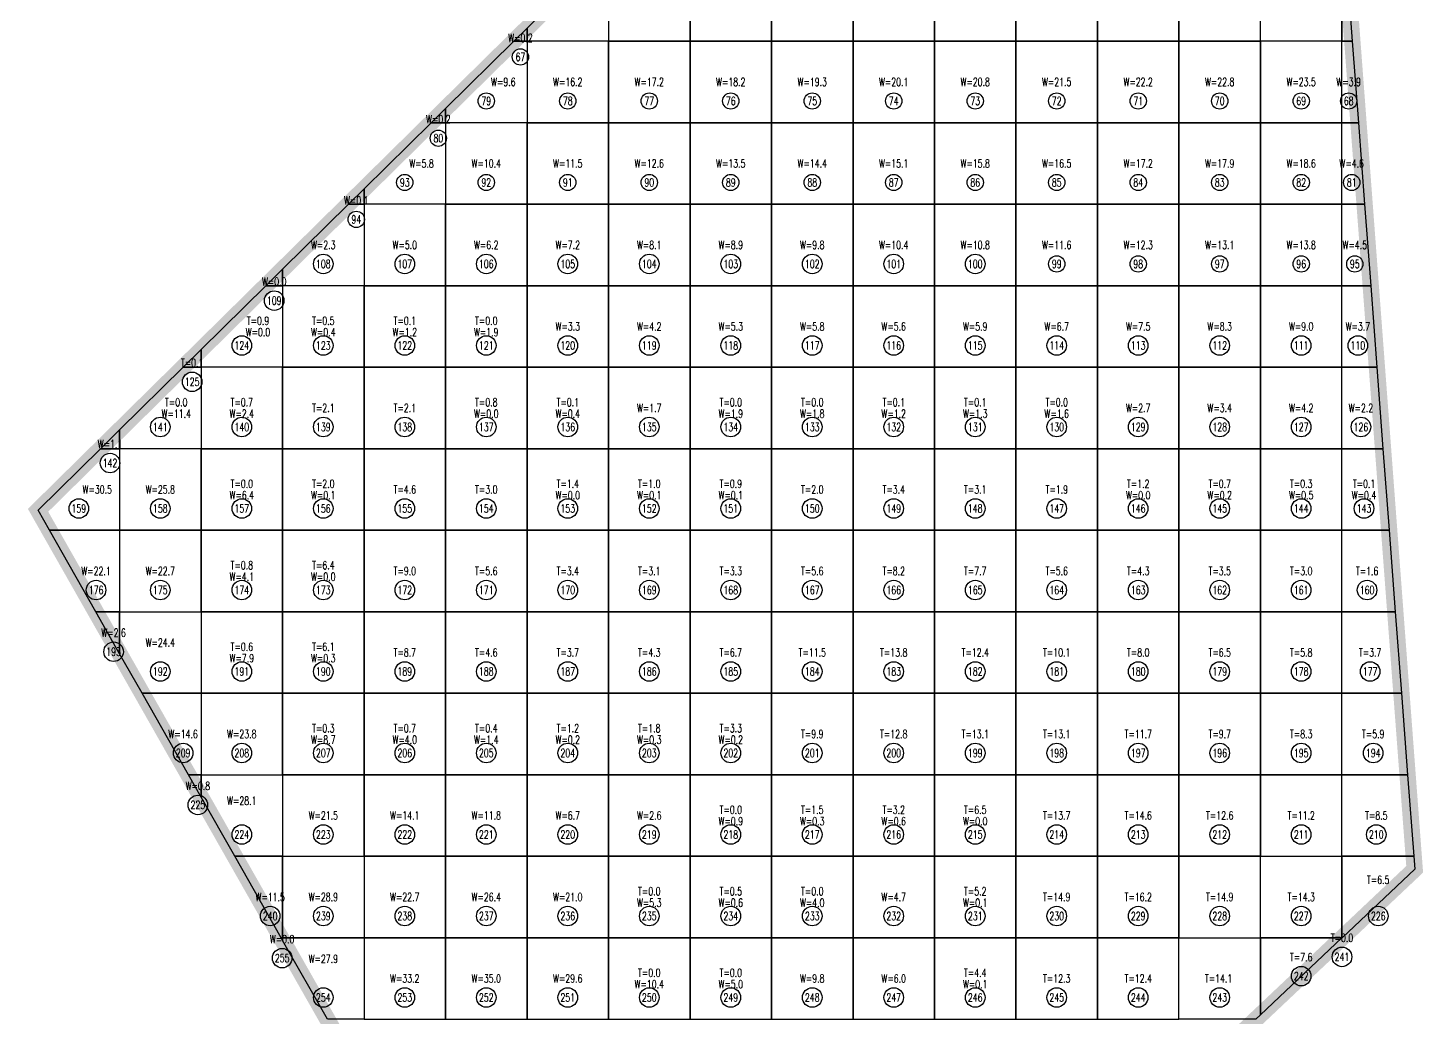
# Model space of a CAD drawing. Extents: x 4283 to 40403, y 1134 to 1764.
# Drawn here: x 22445.3 to 22502.3, y 1598.2 to 1638.6 of the extents above; entities that cross this region are included whole.
import ezdxf
from ezdxf.enums import TextEntityAlignment as Align

# ---------------------------------------------------------------- set-up
doc = ezdxf.new("R2010")
doc.units = 0
for name, color, linetype in [('tdz_25-1方格网', 2, 'Continuous'), ('tdz_25-1方格网计算', 7, 'Continuous'), ('tdz_格田', 6, 'Continuous')]:
    doc.layers.add(name, color=color, linetype=linetype)
doc.styles.add('GLandNum', font='txt_____.ttf', dxfattribs={"width": 0.7, "height": 0.5})

msp = doc.modelspace()

# ---------------------------------------------------------------- linework, layer by layer
at = {"layer": 'tdz_25-1方格网', "linetype": 'Continuous'}
for points in [[(22468.518, 1641.427, 2260.275), (22469.01, 1641.427, 2260.263), (22469.01, 1638.094, 2260.266), (22465.676, 1638.094, 2260.345), (22465.676, 1638.625, 2260.345)], [(22469.01, 1641.427, 2260.263), (22469.01, 1638.094, 2260.266), (22472.343, 1638.094, 2260.187), (22472.343, 1641.427, 2260.185)], [(22472.343, 1641.427, 2260.185), (22472.343, 1638.094, 2260.187), (22475.676, 1638.094, 2260.108), (22475.676, 1641.427, 2260.105)], [(22475.676, 1641.427, 2260.105), (22475.676, 1638.094, 2260.108), (22479.01, 1638.094, 2260.029), (22479.01, 1641.427, 2260.026)], [(22479.01, 1641.427, 2260.026), (22479.01, 1638.094, 2260.029), (22482.343, 1638.094, 2259.944), (22482.343, 1641.427, 2259.941)], [(22482.343, 1641.427, 2259.941), (22482.343, 1638.094, 2259.944), (22485.676, 1638.094, 2259.856), (22485.676, 1641.427, 2259.853)], [(22485.676, 1641.427, 2259.853), (22485.676, 1638.094, 2259.856), (22489.01, 1638.094, 2259.769), (22489.01, 1641.427, 2259.767)], [(22489.01, 1641.427, 2259.767), (22489.01, 1638.094, 2259.769), (22492.343, 1638.094, 2259.681), (22492.343, 1641.427, 2259.68)], [(22492.343, 1641.427, 2259.68), (22492.343, 1638.094, 2259.681), (22495.676, 1638.094, 2259.593), (22495.676, 1641.427, 2259.593)], [(22495.676, 1638.094, 2259.593), (22495.676, 1641.427, 2259.593), (22499.01, 1641.427, 2259.507), (22499.01, 1638.094, 2259.505)], [(22499.01, 1641.427, 2259.507), (22499.183, 1641.427, 2259.502), (22499.434, 1638.094, 2259.494), (22499.01, 1638.094, 2259.505)], [(22465.676, 1638.625, 2260.345), (22465.676, 1638.094, 2260.345), (22465.137, 1638.094, 2260.359)], [(22465.137, 1638.094, 2260.359), (22465.676, 1638.094, 2260.345), (22465.676, 1634.76, 2260.349), (22462.343, 1634.76, 2260.427), (22462.343, 1635.339, 2260.427)], [(22465.676, 1638.094, 2260.345), (22465.676, 1634.76, 2260.349), (22469.01, 1634.76, 2260.269), (22469.01, 1638.094, 2260.266)], [(22469.01, 1638.094, 2260.266), (22469.01, 1634.76, 2260.269), (22472.343, 1634.76, 2260.19), (22472.343, 1638.094, 2260.187)], [(22472.343, 1638.094, 2260.187), (22472.343, 1634.76, 2260.19), (22475.676, 1634.76, 2260.115), (22475.676, 1638.094, 2260.108)], [(22475.676, 1638.094, 2260.108), (22475.676, 1634.76, 2260.115), (22479.01, 1634.76, 2260.035), (22479.01, 1638.094, 2260.029)], [(22479.01, 1638.094, 2260.029), (22479.01, 1634.76, 2260.035), (22482.343, 1634.76, 2259.947), (22482.343, 1638.094, 2259.944)], [(22482.343, 1638.094, 2259.944), (22482.343, 1634.76, 2259.947), (22485.676, 1634.76, 2259.859), (22485.676, 1638.094, 2259.856)], [(22485.676, 1638.094, 2259.856), (22485.676, 1634.76, 2259.859), (22489.01, 1634.76, 2259.772), (22489.01, 1638.094, 2259.769)], [(22489.01, 1638.094, 2259.769), (22489.01, 1634.76, 2259.772), (22492.343, 1634.76, 2259.684), (22492.343, 1638.094, 2259.681)], [(22492.343, 1638.094, 2259.681), (22492.343, 1634.76, 2259.684), (22495.676, 1634.76, 2259.596), (22495.676, 1638.094, 2259.593)], [(22495.676, 1638.094, 2259.593), (22495.676, 1634.76, 2259.596), (22499.01, 1634.76, 2259.51), (22499.01, 1638.094, 2259.505)], [(22499.01, 1638.094, 2259.505), (22499.434, 1638.094, 2259.494), (22499.685, 1634.76, 2259.493), (22499.01, 1634.76, 2259.51)], [(22462.343, 1635.339, 2260.427), (22462.343, 1634.76, 2260.427), (22461.756, 1634.76, 2260.441)], [(22461.756, 1634.76, 2260.441), (22462.343, 1634.76, 2260.427), (22462.343, 1631.427, 2260.439), (22459.01, 1631.427, 2260.51), (22459.01, 1632.053, 2260.509)], [(22462.343, 1634.76, 2260.427), (22462.343, 1631.427, 2260.439), (22465.676, 1631.427, 2260.368), (22465.676, 1634.76, 2260.349)], [(22465.676, 1634.76, 2260.349), (22465.676, 1631.427, 2260.368), (22469.01, 1631.427, 2260.297), (22469.01, 1634.76, 2260.269)], [(22469.01, 1634.76, 2260.269), (22469.01, 1631.427, 2260.297), (22472.343, 1631.427, 2260.217), (22472.343, 1634.76, 2260.19)], [(22472.343, 1634.76, 2260.19), (22472.343, 1631.427, 2260.217), (22475.676, 1631.427, 2260.127), (22475.676, 1634.76, 2260.115)], [(22475.676, 1634.76, 2260.115), (22475.676, 1631.427, 2260.127), (22479.01, 1631.427, 2260.039), (22479.01, 1634.76, 2260.035)], [(22479.01, 1634.76, 2260.035), (22479.01, 1631.427, 2260.039), (22482.343, 1631.427, 2259.951), (22482.343, 1634.76, 2259.947)], [(22482.343, 1634.76, 2259.947), (22482.343, 1631.427, 2259.951), (22485.676, 1631.427, 2259.863), (22485.676, 1634.76, 2259.859)], [(22485.676, 1634.76, 2259.859), (22485.676, 1631.427, 2259.863), (22489.01, 1631.427, 2259.777), (22489.01, 1634.76, 2259.772)], [(22489.01, 1634.76, 2259.772), (22489.01, 1631.427, 2259.777), (22492.343, 1631.427, 2259.691), (22492.343, 1634.76, 2259.684)], [(22492.343, 1634.76, 2259.684), (22492.343, 1631.427, 2259.691), (22495.676, 1631.427, 2259.605), (22495.676, 1634.76, 2259.596)], [(22495.676, 1634.76, 2259.596), (22495.676, 1631.427, 2259.605), (22499.01, 1631.427, 2259.519), (22499.01, 1634.76, 2259.51)], [(22499.01, 1634.76, 2259.51), (22499.685, 1634.76, 2259.493), (22499.936, 1631.427, 2259.495), (22499.01, 1631.427, 2259.519)], [(22459.01, 1632.053, 2260.509), (22459.01, 1631.427, 2260.51), (22458.375, 1631.427, 2260.525)], [(22458.375, 1631.427, 2260.525), (22459.01, 1631.427, 2260.51), (22459.01, 1628.094, 2260.55), (22455.676, 1628.094, 2260.621), (22455.676, 1628.767, 2260.613)], [(22459.01, 1631.427, 2260.51), (22459.01, 1628.094, 2260.55), (22462.343, 1628.094, 2260.479), (22462.343, 1631.427, 2260.439)], [(22462.343, 1631.427, 2260.439), (22462.343, 1628.094, 2260.479), (22465.676, 1628.094, 2260.397), (22465.676, 1631.427, 2260.368)], [(22465.676, 1631.427, 2260.368), (22465.676, 1628.094, 2260.397), (22469.01, 1628.094, 2260.309), (22469.01, 1631.427, 2260.297)], [(22469.01, 1631.427, 2260.297), (22469.01, 1628.094, 2260.309), (22472.343, 1628.094, 2260.22), (22472.343, 1631.427, 2260.217)], [(22472.343, 1631.427, 2260.217), (22472.343, 1628.094, 2260.22), (22475.676, 1628.094, 2260.139), (22475.676, 1631.427, 2260.127)], [(22475.676, 1631.427, 2260.127), (22475.676, 1628.094, 2260.139), (22479.01, 1628.094, 2260.069), (22479.01, 1631.427, 2260.039)], [(22479.01, 1631.427, 2260.039), (22479.01, 1628.094, 2260.069), (22482.343, 1628.094, 2259.956), (22482.343, 1631.427, 2259.951)], [(22482.343, 1631.427, 2259.951), (22482.343, 1628.094, 2259.956), (22485.676, 1628.094, 2259.871), (22485.676, 1631.427, 2259.863)], [(22485.676, 1631.427, 2259.863), (22485.676, 1628.094, 2259.871), (22489.01, 1628.094, 2259.786), (22489.01, 1631.427, 2259.777)], [(22489.01, 1631.427, 2259.777), (22489.01, 1628.094, 2259.786), (22492.343, 1628.094, 2259.7), (22492.343, 1631.427, 2259.691)], [(22492.343, 1631.427, 2259.691), (22492.343, 1628.094, 2259.7), (22495.676, 1628.094, 2259.614), (22495.676, 1631.427, 2259.605)], [(22495.676, 1631.427, 2259.605), (22495.676, 1628.094, 2259.614), (22499.01, 1628.094, 2259.528), (22499.01, 1631.427, 2259.519)], [(22499.01, 1631.427, 2259.519), (22499.936, 1631.427, 2259.495), (22500.187, 1628.094, 2259.498), (22499.01, 1628.094, 2259.528)], [(22455.676, 1628.767, 2260.613), (22455.676, 1628.094, 2260.621), (22454.993, 1628.094, 2260.635)], [(22454.993, 1628.094, 2260.635), (22455.676, 1628.094, 2260.621), (22455.676, 1624.76, 2260.661), (22452.343, 1624.76, 2260.757), (22452.343, 1625.481, 2260.742)], [(22455.676, 1628.094, 2260.621), (22455.676, 1624.76, 2260.661), (22459.01, 1624.76, 2260.581), (22459.01, 1628.094, 2260.55)], [(22459.01, 1628.094, 2260.55), (22459.01, 1624.76, 2260.581), (22462.343, 1624.76, 2260.507), (22462.343, 1628.094, 2260.479)], [(22462.343, 1628.094, 2260.479), (22462.343, 1624.76, 2260.507), (22465.676, 1624.76, 2260.433), (22465.676, 1628.094, 2260.397)], [(22465.676, 1628.094, 2260.397), (22465.676, 1624.76, 2260.433), (22469.01, 1624.76, 2260.359), (22469.01, 1628.094, 2260.309)], [(22469.01, 1628.094, 2260.309), (22469.01, 1624.76, 2260.359), (22472.343, 1624.76, 2260.289), (22472.343, 1628.094, 2260.22)], [(22472.343, 1628.094, 2260.22), (22472.343, 1624.76, 2260.289), (22475.676, 1624.76, 2260.219), (22475.676, 1628.094, 2260.139)], [(22475.676, 1628.094, 2260.139), (22475.676, 1624.76, 2260.219), (22479.01, 1624.76, 2260.074), (22479.01, 1628.094, 2260.069)], [(22479.01, 1628.094, 2260.069), (22479.01, 1624.76, 2260.074), (22482.343, 1624.76, 2259.959), (22482.343, 1628.094, 2259.956)], [(22482.343, 1628.094, 2259.956), (22482.343, 1624.76, 2259.959), (22485.676, 1624.76, 2259.875), (22485.676, 1628.094, 2259.871)], [(22485.676, 1628.094, 2259.871), (22485.676, 1624.76, 2259.875), (22489.01, 1624.76, 2259.792), (22489.01, 1628.094, 2259.786)], [(22489.01, 1628.094, 2259.786), (22489.01, 1624.76, 2259.792), (22492.343, 1624.76, 2259.709), (22492.343, 1628.094, 2259.7)], [(22492.343, 1628.094, 2259.7), (22492.343, 1624.76, 2259.709), (22495.676, 1624.76, 2259.623), (22495.676, 1628.094, 2259.614)], [(22495.676, 1628.094, 2259.614), (22495.676, 1624.76, 2259.623), (22499.01, 1624.76, 2259.537), (22499.01, 1628.094, 2259.528)], [(22499.01, 1628.094, 2259.528), (22500.187, 1628.094, 2259.498), (22500.438, 1624.76, 2259.501), (22499.01, 1624.76, 2259.537)], [(22452.343, 1625.481, 2260.742), (22452.343, 1624.76, 2260.757), (22451.612, 1624.76, 2260.801)], [(22451.612, 1624.76, 2260.801), (22452.343, 1624.76, 2260.757), (22452.343, 1621.427, 2261.425), (22449.01, 1621.427, 2262.105), (22449.01, 1622.195, 2261.871)], [(22452.343, 1624.76, 2260.757), (22452.343, 1621.427, 2261.425), (22455.676, 1621.427, 2260.848), (22455.676, 1624.76, 2260.661)], [(22455.676, 1624.76, 2260.661), (22455.676, 1621.427, 2260.848), (22459.01, 1621.427, 2260.653), (22459.01, 1624.76, 2260.581)], [(22459.01, 1624.76, 2260.581), (22459.01, 1621.427, 2260.653), (22462.343, 1621.427, 2260.579), (22462.343, 1624.76, 2260.507)], [(22462.343, 1624.76, 2260.507), (22462.343, 1621.427, 2260.579), (22465.676, 1621.427, 2260.509), (22465.676, 1624.76, 2260.433)], [(22465.676, 1624.76, 2260.433), (22465.676, 1621.427, 2260.509), (22469.01, 1621.427, 2260.443), (22469.01, 1624.76, 2260.359)], [(22469.01, 1624.76, 2260.359), (22469.01, 1621.427, 2260.443), (22472.343, 1621.427, 2260.369), (22472.343, 1624.76, 2260.289)], [(22472.343, 1624.76, 2260.289), (22472.343, 1621.427, 2260.369), (22475.676, 1621.427, 2260.224), (22475.676, 1624.76, 2260.219)], [(22475.676, 1624.76, 2260.219), (22475.676, 1621.427, 2260.224), (22479.01, 1621.427, 2260.101), (22479.01, 1624.76, 2260.074)], [(22479.01, 1624.76, 2260.074), (22479.01, 1621.427, 2260.101), (22482.343, 1621.427, 2259.982), (22482.343, 1624.76, 2259.959)], [(22482.343, 1624.76, 2259.959), (22482.343, 1621.427, 2259.982), (22485.676, 1621.427, 2259.894), (22485.676, 1624.76, 2259.875)], [(22485.676, 1624.76, 2259.875), (22485.676, 1621.427, 2259.894), (22489.01, 1621.427, 2259.805), (22489.01, 1624.76, 2259.792)], [(22489.01, 1624.76, 2259.792), (22489.01, 1621.427, 2259.805), (22492.343, 1621.427, 2259.717), (22492.343, 1624.76, 2259.709)], [(22492.343, 1624.76, 2259.709), (22492.343, 1621.427, 2259.717), (22495.676, 1621.427, 2259.629), (22495.676, 1624.76, 2259.623)], [(22495.676, 1624.76, 2259.623), (22495.676, 1621.427, 2259.629), (22499.01, 1621.427, 2259.545), (22499.01, 1624.76, 2259.537)], [(22499.01, 1624.76, 2259.537), (22500.438, 1624.76, 2259.501), (22500.689, 1621.427, 2259.503), (22499.01, 1621.427, 2259.545)], [(22449.01, 1622.195, 2261.871), (22449.01, 1621.427, 2262.105), (22448.231, 1621.427, 2262.385)], [(22448.231, 1621.427, 2262.385), (22449.01, 1621.427, 2262.105), (22449.01, 1618.094, 2262.139), (22446.14, 1618.094, 2262.567), (22445.676, 1618.909, 2262.61)], [(22449.01, 1621.427, 2262.105), (22449.01, 1618.094, 2262.139), (22452.343, 1618.094, 2261.453), (22452.343, 1621.427, 2261.425)], [(22452.343, 1621.427, 2261.425), (22452.343, 1618.094, 2261.453), (22455.676, 1618.094, 2261.062), (22455.676, 1621.427, 2260.848)], [(22455.676, 1621.427, 2260.848), (22455.676, 1618.094, 2261.062), (22459.01, 1618.094, 2260.714), (22459.01, 1621.427, 2260.653)], [(22459.01, 1621.427, 2260.653), (22459.01, 1618.094, 2260.714), (22462.343, 1618.094, 2260.663), (22462.343, 1621.427, 2260.579)], [(22462.343, 1621.427, 2260.579), (22462.343, 1618.094, 2260.663), (22465.676, 1618.094, 2260.597), (22465.676, 1621.427, 2260.509)], [(22465.676, 1621.427, 2260.509), (22465.676, 1618.094, 2260.597), (22469.01, 1618.094, 2260.519), (22469.01, 1621.427, 2260.443)], [(22469.01, 1621.427, 2260.443), (22469.01, 1618.094, 2260.519), (22472.343, 1618.094, 2260.397), (22472.343, 1621.427, 2260.369)], [(22472.343, 1621.427, 2260.369), (22472.343, 1618.094, 2260.397), (22475.676, 1618.094, 2260.313), (22475.676, 1621.427, 2260.224)], [(22475.676, 1621.427, 2260.224), (22475.676, 1618.094, 2260.313), (22479.01, 1618.094, 2260.131), (22479.01, 1621.427, 2260.101)], [(22479.01, 1621.427, 2260.101), (22479.01, 1618.094, 2260.131), (22482.343, 1618.094, 2259.984), (22482.343, 1621.427, 2259.982)], [(22482.343, 1621.427, 2259.982), (22482.343, 1618.094, 2259.984), (22485.676, 1618.094, 2259.944), (22485.676, 1621.427, 2259.894)], [(22485.676, 1621.427, 2259.894), (22485.676, 1618.094, 2259.944), (22489.01, 1618.094, 2259.863), (22489.01, 1621.427, 2259.805)], [(22489.01, 1621.427, 2259.805), (22489.01, 1618.094, 2259.863), (22492.343, 1618.094, 2259.771), (22492.343, 1621.427, 2259.717)], [(22492.343, 1621.427, 2259.717), (22492.343, 1618.094, 2259.771), (22495.676, 1618.094, 2259.683), (22495.676, 1621.427, 2259.629)], [(22495.676, 1621.427, 2259.629), (22495.676, 1618.094, 2259.683), (22499.01, 1618.094, 2259.595), (22499.01, 1621.427, 2259.545)], [(22499.01, 1621.427, 2259.545), (22500.689, 1621.427, 2259.503), (22500.941, 1618.094, 2259.543), (22499.01, 1618.094, 2259.595)], [(22446.14, 1618.094, 2262.567), (22449.01, 1618.094, 2262.139), (22449.01, 1614.76, 2262.21), (22448.035, 1614.76, 2262.392)], [(22449.01, 1618.094, 2262.139), (22449.01, 1614.76, 2262.21), (22452.343, 1614.76, 2261.531), (22452.343, 1618.094, 2261.453)], [(22452.343, 1618.094, 2261.453), (22452.343, 1614.76, 2261.531), (22455.676, 1614.76, 2260.829), (22455.676, 1618.094, 2261.062)], [(22455.676, 1618.094, 2261.062), (22455.676, 1614.76, 2260.829), (22459.01, 1614.76, 2260.65), (22459.01, 1618.094, 2260.714)], [(22459.01, 1618.094, 2260.714), (22459.01, 1614.76, 2260.65), (22462.343, 1614.76, 2260.657), (22462.343, 1618.094, 2260.663)], [(22462.343, 1618.094, 2260.663), (22462.343, 1614.76, 2260.657), (22465.676, 1614.76, 2260.707), (22465.676, 1618.094, 2260.597)], [(22465.676, 1618.094, 2260.597), (22465.676, 1614.76, 2260.707), (22469.01, 1614.76, 2260.609), (22469.01, 1618.094, 2260.519)], [(22469.01, 1618.094, 2260.519), (22469.01, 1614.76, 2260.609), (22472.343, 1614.76, 2260.524), (22472.343, 1618.094, 2260.397)], [(22472.343, 1618.094, 2260.397), (22472.343, 1614.76, 2260.524), (22475.676, 1614.76, 2260.363), (22475.676, 1618.094, 2260.313)], [(22475.676, 1618.094, 2260.313), (22475.676, 1614.76, 2260.363), (22479.01, 1614.76, 2260.125), (22479.01, 1618.094, 2260.131)], [(22479.01, 1618.094, 2260.131), (22479.01, 1614.76, 2260.125), (22482.343, 1614.76, 2259.991), (22482.343, 1618.094, 2259.984)], [(22482.343, 1618.094, 2259.984), (22482.343, 1614.76, 2259.991), (22485.676, 1614.76, 2259.945), (22485.676, 1618.094, 2259.944)], [(22485.676, 1618.094, 2259.944), (22485.676, 1614.76, 2259.945), (22489.01, 1614.76, 2259.906), (22489.01, 1618.094, 2259.863)], [(22489.01, 1618.094, 2259.863), (22489.01, 1614.76, 2259.906), (22492.343, 1614.76, 2259.84), (22492.343, 1618.094, 2259.771)], [(22492.343, 1618.094, 2259.771), (22492.343, 1614.76, 2259.84), (22495.676, 1614.76, 2259.741), (22495.676, 1618.094, 2259.683)], [(22495.676, 1618.094, 2259.683), (22495.676, 1614.76, 2259.741), (22499.01, 1614.76, 2259.648), (22499.01, 1618.094, 2259.595)], [(22499.01, 1618.094, 2259.595), (22500.941, 1618.094, 2259.543), (22501.192, 1614.76, 2259.59), (22499.01, 1614.76, 2259.648)], [(22448.035, 1614.76, 2262.392), (22449.01, 1614.76, 2262.21), (22449.01, 1613.045, 2262.362)], [(22449.01, 1613.045, 2262.362), (22449.01, 1614.76, 2262.21), (22452.343, 1614.76, 2261.531), (22452.343, 1611.427, 2262.075), (22449.93, 1611.427, 2262.399)], [(22452.343, 1614.76, 2261.531), (22452.343, 1611.427, 2262.075), (22455.676, 1611.427, 2261.521), (22455.676, 1614.76, 2260.829)], [(22455.676, 1614.76, 2260.829), (22455.676, 1611.427, 2261.521), (22459.01, 1611.427, 2260.938), (22459.01, 1614.76, 2260.65)], [(22459.01, 1614.76, 2260.65), (22459.01, 1611.427, 2260.938), (22462.343, 1611.427, 2261.023), (22462.343, 1614.76, 2260.657)], [(22462.343, 1614.76, 2260.657), (22462.343, 1611.427, 2261.023), (22465.676, 1611.427, 2260.893), (22465.676, 1614.76, 2260.707)], [(22465.676, 1614.76, 2260.707), (22465.676, 1611.427, 2260.893), (22469.01, 1611.427, 2260.74), (22469.01, 1614.76, 2260.609)], [(22469.01, 1614.76, 2260.609), (22469.01, 1611.427, 2260.74), (22472.343, 1611.427, 2260.593), (22472.343, 1614.76, 2260.524)], [(22472.343, 1614.76, 2260.524), (22472.343, 1611.427, 2260.593), (22475.676, 1611.427, 2260.305), (22475.676, 1614.76, 2260.363)], [(22475.676, 1614.76, 2260.363), (22475.676, 1611.427, 2260.305), (22479.01, 1611.427, 2260.061), (22479.01, 1614.76, 2260.125)], [(22479.01, 1614.76, 2260.125), (22479.01, 1611.427, 2260.061), (22482.343, 1611.427, 2260.01), (22482.343, 1614.76, 2259.991)], [(22482.343, 1614.76, 2259.991), (22482.343, 1611.427, 2260.01), (22485.676, 1611.427, 2259.963), (22485.676, 1614.76, 2259.945)], [(22485.676, 1614.76, 2259.945), (22485.676, 1611.427, 2259.963), (22489.01, 1611.427, 2259.917), (22489.01, 1614.76, 2259.906)], [(22489.01, 1614.76, 2259.906), (22489.01, 1611.427, 2259.917), (22492.343, 1611.427, 2259.87), (22492.343, 1614.76, 2259.84)], [(22492.343, 1614.76, 2259.84), (22492.343, 1611.427, 2259.87), (22495.676, 1611.427, 2259.816), (22495.676, 1614.76, 2259.741)], [(22495.676, 1614.76, 2259.741), (22495.676, 1611.427, 2259.816), (22499.01, 1611.427, 2259.717), (22499.01, 1614.76, 2259.648)], [(22499.01, 1614.76, 2259.648), (22501.192, 1614.76, 2259.59), (22501.443, 1611.427, 2259.66), (22499.01, 1611.427, 2259.717)], [(22449.93, 1611.427, 2262.399), (22452.343, 1611.427, 2262.075), (22452.343, 1608.094, 2262.481), (22451.824, 1608.094, 2262.543)], [(22452.343, 1611.427, 2262.075), (22452.343, 1608.094, 2262.481), (22455.676, 1608.094, 2262.057), (22455.676, 1611.427, 2261.521)], [(22455.676, 1611.427, 2261.521), (22455.676, 1608.094, 2262.057), (22459.01, 1608.094, 2261.693), (22459.01, 1611.427, 2260.938)], [(22459.01, 1611.427, 2260.938), (22459.01, 1608.094, 2261.693), (22462.343, 1608.094, 2261.404), (22462.343, 1611.427, 2261.023)], [(22462.343, 1611.427, 2261.023), (22462.343, 1608.094, 2261.404), (22465.676, 1608.094, 2261.135), (22465.676, 1611.427, 2260.893)], [(22465.676, 1611.427, 2260.893), (22465.676, 1608.094, 2261.135), (22469.01, 1608.094, 2261.015), (22469.01, 1611.427, 2260.74)], [(22469.01, 1611.427, 2260.74), (22469.01, 1608.094, 2261.015), (22472.343, 1608.094, 2260.982), (22472.343, 1611.427, 2260.593)], [(22472.343, 1611.427, 2260.593), (22472.343, 1608.094, 2260.982), (22475.676, 1608.094, 2260.753), (22475.676, 1611.427, 2260.305)], [(22475.676, 1611.427, 2260.305), (22475.676, 1608.094, 2260.753), (22479.01, 1608.094, 2260.455), (22479.01, 1611.427, 2260.061)], [(22479.01, 1611.427, 2260.061), (22479.01, 1608.094, 2260.455), (22482.343, 1608.094, 2260.307), (22482.343, 1611.427, 2260.01)], [(22482.343, 1611.427, 2260.01), (22482.343, 1608.094, 2260.307), (22485.676, 1608.094, 2260.103), (22485.676, 1611.427, 2259.963)], [(22485.676, 1611.427, 2259.963), (22485.676, 1608.094, 2260.103), (22489.01, 1608.094, 2259.972), (22489.01, 1611.427, 2259.917)], [(22489.01, 1611.427, 2259.917), (22489.01, 1608.094, 2259.972), (22492.343, 1608.094, 2259.925), (22492.343, 1611.427, 2259.87)], [(22492.343, 1611.427, 2259.87), (22492.343, 1608.094, 2259.925), (22495.676, 1608.094, 2259.869), (22495.676, 1611.427, 2259.816)], [(22495.676, 1611.427, 2259.816), (22495.676, 1608.094, 2259.869), (22499.01, 1608.094, 2259.797), (22499.01, 1611.427, 2259.717)], [(22499.01, 1611.427, 2259.717), (22501.443, 1611.427, 2259.66), (22501.694, 1608.094, 2259.726), (22499.01, 1608.094, 2259.797)], [(22451.824, 1608.094, 2262.543), (22452.343, 1608.094, 2262.481), (22452.343, 1607.181, 2262.577)], [(22452.343, 1607.181, 2262.577), (22452.343, 1608.094, 2262.481), (22455.676, 1608.094, 2262.057), (22455.676, 1604.76, 2262.407), (22453.719, 1604.76, 2262.67)], [(22455.676, 1608.094, 2262.057), (22455.676, 1604.76, 2262.407), (22459.01, 1604.76, 2261.854), (22459.01, 1608.094, 2261.693)], [(22459.01, 1608.094, 2261.693), (22459.01, 1604.76, 2261.854), (22462.343, 1604.76, 2261.843), (22462.343, 1608.094, 2261.404)], [(22462.343, 1608.094, 2261.404), (22462.343, 1604.76, 2261.843), (22465.676, 1604.76, 2261.744), (22465.676, 1608.094, 2261.135)], [(22465.676, 1608.094, 2261.135), (22465.676, 1604.76, 2261.744), (22469.01, 1604.76, 2261.266), (22469.01, 1608.094, 2261.015)], [(22469.01, 1608.094, 2261.015), (22469.01, 1604.76, 2261.266), (22472.343, 1604.76, 2261.034), (22472.343, 1608.094, 2260.982)], [(22472.343, 1608.094, 2260.982), (22472.343, 1604.76, 2261.034), (22475.676, 1604.76, 2260.914), (22475.676, 1608.094, 2260.753)], [(22475.676, 1608.094, 2260.753), (22475.676, 1604.76, 2260.914), (22479.01, 1604.76, 2260.951), (22479.01, 1608.094, 2260.455)], [(22479.01, 1608.094, 2260.455), (22479.01, 1604.76, 2260.951), (22482.343, 1604.76, 2260.765), (22482.343, 1608.094, 2260.307)], [(22482.343, 1608.094, 2260.307), (22482.343, 1604.76, 2260.765), (22485.676, 1604.76, 2260.335), (22485.676, 1608.094, 2260.103)], [(22485.676, 1608.094, 2260.103), (22485.676, 1604.76, 2260.335), (22489.01, 1604.76, 2260.035), (22489.01, 1608.094, 2259.972)], [(22489.01, 1608.094, 2259.972), (22489.01, 1604.76, 2260.035), (22492.343, 1604.76, 2259.995), (22492.343, 1608.094, 2259.925)], [(22492.343, 1608.094, 2259.925), (22492.343, 1604.76, 2259.995), (22495.676, 1604.76, 2259.922), (22495.676, 1608.094, 2259.869)], [(22495.676, 1608.094, 2259.869), (22495.676, 1604.76, 2259.922), (22499.01, 1604.76, 2259.854), (22499.01, 1608.094, 2259.797)], [(22499.01, 1608.094, 2259.797), (22501.694, 1608.094, 2259.726), (22501.945, 1604.76, 2259.792), (22499.01, 1604.76, 2259.854)], [(22453.719, 1604.76, 2262.67), (22455.676, 1604.76, 2262.407), (22455.676, 1601.427, 2262.793), (22455.614, 1601.427, 2262.801)], [(22455.676, 1601.427, 2262.793), (22455.676, 1604.76, 2262.407), (22459.01, 1604.76, 2261.854), (22459.01, 1601.427, 2262.295)], [(22459.01, 1604.76, 2261.854), (22459.01, 1601.427, 2262.295), (22462.343, 1601.427, 2262.274), (22462.343, 1604.76, 2261.843)], [(22462.343, 1604.76, 2261.843), (22462.343, 1601.427, 2262.274), (22465.676, 1601.427, 2262.373), (22465.676, 1604.76, 2261.744)], [(22465.676, 1604.76, 2261.744), (22465.676, 1601.427, 2262.373), (22469.01, 1601.427, 2261.845), (22469.01, 1604.76, 2261.266)], [(22469.01, 1604.76, 2261.266), (22469.01, 1601.427, 2261.845), (22472.343, 1601.427, 2261.092), (22472.343, 1604.76, 2261.034)], [(22472.343, 1604.76, 2261.034), (22472.343, 1601.427, 2261.092), (22475.676, 1601.427, 2261.185), (22475.676, 1604.76, 2260.914)], [(22475.676, 1604.76, 2260.914), (22475.676, 1601.427, 2261.185), (22479.01, 1601.427, 2261.203), (22479.01, 1604.76, 2260.951)], [(22479.01, 1604.76, 2260.951), (22479.01, 1601.427, 2261.203), (22482.343, 1601.427, 2260.887), (22482.343, 1604.76, 2260.765)], [(22482.343, 1604.76, 2260.765), (22482.343, 1601.427, 2260.887), (22485.676, 1601.427, 2260.35), (22485.676, 1604.76, 2260.335)], [(22485.676, 1604.76, 2260.335), (22485.676, 1601.427, 2260.35), (22489.01, 1601.427, 2260.141), (22489.01, 1604.76, 2260.035)], [(22489.01, 1604.76, 2260.035), (22489.01, 1601.427, 2260.141), (22492.343, 1601.427, 2260.129), (22492.343, 1604.76, 2259.995)], [(22492.343, 1604.76, 2259.995), (22492.343, 1601.427, 2260.129), (22495.676, 1601.427, 2259.973), (22495.676, 1604.76, 2259.922)], [(22495.676, 1601.427, 2259.973), (22495.676, 1604.76, 2259.922), (22499.01, 1604.76, 2259.854), (22499.01, 1601.427, 2259.905)], [(22499.01, 1604.76, 2259.854), (22501.945, 1604.76, 2259.792), (22501.985, 1604.227, 2259.802), (22499.019, 1601.427, 2259.905), (22499.01, 1601.427, 2259.905)], [(22455.614, 1601.427, 2262.801), (22455.676, 1601.427, 2262.793), (22455.676, 1601.317, 2262.805)], [(22455.676, 1601.317, 2262.805), (22455.676, 1601.427, 2262.793), (22459.01, 1601.427, 2262.295), (22459.01, 1598.094, 2262.776), (22457.509, 1598.094, 2263.011)], [(22459.01, 1601.427, 2262.295), (22459.01, 1598.094, 2262.776), (22462.343, 1598.094, 2262.589), (22462.343, 1601.427, 2262.274)], [(22462.343, 1601.427, 2262.274), (22462.343, 1598.094, 2262.589), (22465.676, 1598.094, 2262.465), (22465.676, 1601.427, 2262.373)], [(22465.676, 1601.427, 2262.373), (22465.676, 1598.094, 2262.465), (22469.01, 1598.094, 2262.015), (22469.01, 1601.427, 2261.845)], [(22469.01, 1601.427, 2261.845), (22469.01, 1598.094, 2262.015), (22472.343, 1598.094, 2261.504), (22472.343, 1601.427, 2261.092)], [(22472.343, 1601.427, 2261.092), (22472.343, 1598.094, 2261.504), (22475.676, 1598.094, 2261.544), (22475.676, 1601.427, 2261.185)], [(22475.676, 1601.427, 2261.185), (22475.676, 1598.094, 2261.544), (22479.01, 1598.094, 2261.385), (22479.01, 1601.427, 2261.203)], [(22479.01, 1601.427, 2261.203), (22479.01, 1598.094, 2261.385), (22482.343, 1598.094, 2261.013), (22482.343, 1601.427, 2260.887)], [(22482.343, 1601.427, 2260.887), (22482.343, 1598.094, 2261.013), (22485.676, 1598.094, 2260.707), (22485.676, 1601.427, 2260.35)], [(22485.676, 1601.427, 2260.35), (22485.676, 1598.094, 2260.707), (22489.01, 1598.094, 2260.5), (22489.01, 1601.427, 2260.141)], [(22489.01, 1601.427, 2260.141), (22489.01, 1598.094, 2260.5), (22492.343, 1598.094, 2260.488), (22492.343, 1601.427, 2260.129)], [(22495.488, 1598.094, 2260.147), (22492.343, 1598.094, 2260.488), (22492.343, 1601.427, 2260.129), (22495.676, 1601.427, 2259.973), (22495.676, 1598.272, 2260.112)], [(22495.676, 1598.272, 2260.112), (22495.676, 1601.427, 2259.973), (22499.01, 1601.427, 2259.905), (22499.01, 1601.419, 2259.905)], [(22499.01, 1601.427, 2259.905), (22499.019, 1601.427, 2259.905), (22499.01, 1601.419, 2259.905)]]:
    msp.add_polyline3d(points, close=True, dxfattribs=at)
at = {"layer": 'tdz_25-1方格网计算', "color": 7, "linetype": 'Continuous'}
for centre, radius in [((22465.407, 1637.449), 0.333), ((22464.01, 1635.649), 0.333), ((22467.343, 1635.649), 0.333), ((22470.676, 1635.649), 0.333), ((22474.01, 1635.649), 0.333), ((22477.343, 1635.649), 0.333), ((22480.676, 1635.649), 0.333), ((22484.01, 1635.649), 0.333), ((22487.343, 1635.649), 0.333), ((22490.676, 1635.649), 0.333), ((22494.01, 1635.649), 0.333), ((22497.343, 1635.649), 0.333), ((22499.285, 1635.649), 0.333), ((22462.049, 1634.127), 0.333), ((22460.676, 1632.316), 0.333), ((22464.01, 1632.316), 0.333), ((22467.343, 1632.316), 0.333), ((22470.676, 1632.316), 0.333), ((22474.01, 1632.316), 0.333), ((22477.343, 1632.316), 0.333), ((22480.676, 1632.316), 0.333), ((22484.01, 1632.316), 0.333), ((22487.343, 1632.316), 0.333), ((22490.676, 1632.316), 0.333), ((22494.01, 1632.316), 0.333), ((22497.343, 1632.316), 0.333), ((22499.41, 1632.316), 0.333), ((22458.692, 1630.806), 0.333), ((22457.343, 1628.983), 0.4), ((22460.676, 1628.983), 0.4), ((22464.01, 1628.983), 0.4), ((22467.343, 1628.983), 0.4), ((22470.676, 1628.983), 0.4), ((22474.01, 1628.983), 0.4), ((22477.343, 1628.983), 0.4), ((22480.676, 1628.983), 0.4), ((22484.01, 1628.983), 0.4), ((22487.343, 1628.983), 0.333), ((22490.676, 1628.983), 0.333), ((22494.01, 1628.983), 0.333), ((22497.343, 1628.983), 0.333), ((22499.536, 1628.983), 0.333), ((22455.335, 1627.484), 0.4), ((22454.01, 1625.649), 0.4), ((22457.343, 1625.649), 0.4), ((22460.676, 1625.649), 0.4), ((22464.01, 1625.649), 0.4), ((22467.343, 1625.649), 0.4), ((22470.676, 1625.649), 0.4), ((22474.01, 1625.649), 0.4), ((22477.343, 1625.649), 0.4), ((22480.676, 1625.649), 0.4), ((22484.01, 1625.649), 0.4), ((22487.343, 1625.649), 0.4), ((22490.676, 1625.649), 0.4), ((22494.01, 1625.649), 0.4), ((22497.343, 1625.649), 0.4), ((22499.661, 1625.649), 0.4), ((22451.978, 1624.163), 0.4), ((22450.676, 1622.316), 0.4), ((22454.01, 1622.316), 0.4), ((22457.343, 1622.316), 0.4), ((22460.676, 1622.316), 0.4), ((22464.01, 1622.316), 0.4), ((22467.343, 1622.316), 0.4), ((22470.676, 1622.316), 0.4), ((22474.01, 1622.316), 0.4), ((22477.343, 1622.316), 0.4), ((22480.676, 1622.316), 0.4), ((22484.01, 1622.316), 0.4), ((22487.343, 1622.316), 0.4), ((22490.676, 1622.316), 0.4), ((22494.01, 1622.316), 0.4), ((22497.343, 1622.316), 0.4), ((22499.787, 1622.316), 0.4), ((22448.62, 1620.841), 0.4), ((22447.343, 1618.983), 0.4), ((22450.676, 1618.983), 0.4), ((22454.01, 1618.983), 0.4), ((22457.343, 1618.983), 0.4), ((22460.676, 1618.983), 0.4), ((22464.01, 1618.983), 0.4), ((22467.343, 1618.983), 0.4), ((22470.676, 1618.983), 0.4), ((22474.01, 1618.983), 0.4), ((22477.343, 1618.983), 0.4), ((22480.676, 1618.983), 0.4), ((22484.01, 1618.983), 0.4), ((22487.343, 1618.983), 0.4), ((22490.676, 1618.983), 0.4), ((22494.01, 1618.983), 0.4), ((22497.343, 1618.983), 0.4), ((22499.912, 1618.983), 0.4), ((22448.049, 1615.649), 0.4), ((22450.676, 1615.649), 0.4), ((22454.01, 1615.649), 0.4), ((22457.343, 1615.649), 0.4), ((22460.676, 1615.649), 0.4), ((22464.01, 1615.649), 0.4), ((22467.343, 1615.649), 0.4), ((22470.676, 1615.649), 0.4), ((22474.01, 1615.649), 0.4), ((22477.343, 1615.649), 0.4), ((22480.676, 1615.649), 0.4), ((22484.01, 1615.649), 0.4), ((22487.343, 1615.649), 0.4), ((22490.676, 1615.649), 0.4), ((22494.01, 1615.649), 0.4), ((22497.343, 1615.649), 0.4), ((22500.038, 1615.649), 0.4), ((22448.766, 1613.125), 0.4), ((22450.676, 1612.316), 0.4), ((22454.01, 1612.316), 0.4), ((22457.343, 1612.316), 0.4), ((22460.676, 1612.316), 0.4), ((22464.01, 1612.316), 0.4), ((22467.343, 1612.316), 0.4), ((22470.676, 1612.316), 0.4), ((22474.01, 1612.316), 0.4), ((22477.343, 1612.316), 0.4), ((22480.676, 1612.316), 0.4), ((22484.01, 1612.316), 0.4), ((22487.343, 1612.316), 0.4), ((22490.676, 1612.316), 0.4), ((22494.01, 1612.316), 0.4), ((22497.343, 1612.316), 0.4), ((22500.163, 1612.316), 0.4), ((22451.61, 1608.983), 0.4), ((22454.01, 1608.983), 0.4), ((22457.343, 1608.983), 0.4), ((22460.676, 1608.983), 0.4), ((22464.01, 1608.983), 0.4), ((22467.343, 1608.983), 0.4), ((22470.676, 1608.983), 0.4), ((22474.01, 1608.983), 0.4), ((22477.343, 1608.983), 0.4), ((22480.676, 1608.983), 0.4), ((22484.01, 1608.983), 0.4), ((22487.343, 1608.983), 0.4), ((22490.676, 1608.983), 0.4), ((22494.01, 1608.983), 0.4), ((22497.343, 1608.983), 0.4), ((22500.289, 1608.983), 0.4), ((22452.213, 1606.86), 0.4), ((22454.01, 1605.649), 0.4), ((22457.343, 1605.649), 0.4), ((22460.676, 1605.649), 0.4), ((22464.01, 1605.649), 0.4), ((22467.343, 1605.649), 0.4), ((22470.676, 1605.649), 0.4), ((22474.01, 1605.649), 0.4), ((22477.343, 1605.649), 0.4), ((22480.676, 1605.649), 0.4), ((22484.01, 1605.649), 0.4), ((22487.343, 1605.649), 0.4), ((22490.676, 1605.649), 0.4), ((22494.01, 1605.649), 0.4), ((22497.343, 1605.649), 0.4), ((22500.415, 1605.649), 0.4), ((22455.171, 1602.316), 0.4), ((22457.343, 1602.316), 0.4), ((22460.676, 1602.316), 0.4), ((22464.01, 1602.316), 0.4), ((22467.343, 1602.316), 0.4), ((22470.676, 1602.316), 0.4), ((22474.01, 1602.316), 0.4), ((22477.343, 1602.316), 0.4), ((22480.676, 1602.316), 0.4), ((22484.01, 1602.316), 0.4), ((22487.343, 1602.316), 0.4), ((22490.676, 1602.316), 0.4), ((22494.01, 1602.316), 0.4), ((22497.343, 1602.316), 0.4), ((22500.497, 1602.316), 0.4), ((22455.661, 1600.594), 0.4), ((22499.012, 1600.645), 0.4), ((22497.343, 1599.858), 0.4), ((22457.343, 1598.983), 0.4), ((22460.676, 1598.983), 0.4), ((22464.01, 1598.983), 0.4), ((22467.343, 1598.983), 0.4), ((22470.676, 1598.983), 0.4), ((22474.01, 1598.983), 0.4), ((22477.343, 1598.983), 0.4), ((22480.676, 1598.983), 0.4), ((22484.01, 1598.983), 0.4), ((22487.343, 1598.983), 0.4), ((22490.676, 1598.983), 0.4), ((22494.01, 1598.983), 0.4)]:
    msp.add_circle(centre, radius, dxfattribs=at)
at = {"layer": 'tdz_格田', "linetype": 'Continuous', "const_width": 0.667}
msp.add_lwpolyline([(22497.064, 1669.567), (22445.676, 1618.909), (22470.772, 1574.76), (22501.985, 1604.227)], close=True, dxfattribs=at)

# ---------------------------------------------------------------- texts
at = {"layer": 'tdz_25-1方格网计算', "color": 173, "linetype": 'Continuous', "style": 'GLandNum', "width": 0.7}
for s, p in [('W=0.2', (22465.407, 1638.227)), ('W=9.6', (22464.708, 1636.427)), ('W=16.2', (22467.343, 1636.427)), ('W=17.2', (22470.676, 1636.427)), ('W=18.2', (22474.01, 1636.427)), ('W=19.3', (22477.343, 1636.427)), ('W=20.1', (22480.676, 1636.427)), ('W=20.8', (22484.01, 1636.427)), ('W=21.5', (22487.343, 1636.427)), ('W=22.2', (22490.676, 1636.427)), ('W=22.8', (22494.01, 1636.427)), ('W=23.5', (22497.343, 1636.427)), ('W=3.9', (22499.285, 1636.427)), ('W=0.2', (22462.049, 1634.905)), ('W=5.8', (22461.363, 1633.094)), ('W=10.4', (22464.01, 1633.094)), ('W=11.5', (22467.343, 1633.094)), ('W=12.6', (22470.676, 1633.094)), ('W=13.5', (22474.01, 1633.094)), ('W=14.4', (22477.343, 1633.094)), ('W=15.1', (22480.676, 1633.094)), ('W=15.8', (22484.01, 1633.094)), ('W=16.5', (22487.343, 1633.094)), ('W=17.2', (22490.676, 1633.094)), ('W=17.9', (22494.01, 1633.094)), ('W=18.6', (22497.343, 1633.094)), ('W=4.6', (22499.41, 1633.094)), ('W=0.1', (22458.692, 1631.584)), ('W=2.3', (22457.343, 1629.76)), ('W=5.0', (22460.676, 1629.76)), ('W=6.2', (22464.01, 1629.76)), ('W=7.2', (22467.343, 1629.76)), ('W=8.1', (22470.676, 1629.76)), ('W=8.9', (22474.01, 1629.76)), ('W=9.8', (22477.343, 1629.76)), ('W=10.4', (22480.676, 1629.76)), ('W=10.8', (22484.01, 1629.76)), ('W=11.6', (22487.343, 1629.76)), ('W=12.3', (22490.676, 1629.76)), ('W=13.1', (22494.01, 1629.76)), ('W=13.8', (22497.343, 1629.76)), ('W=4.5', (22499.536, 1629.76)), ('W=0.0', (22455.335, 1628.262)), ('W=3.3', (22467.343, 1626.427)), ('W=4.2', (22470.676, 1626.427)), ('W=5.3', (22474.01, 1626.427)), ('W=5.8', (22477.343, 1626.427)), ('W=5.6', (22480.676, 1626.427)), ('W=5.9', (22484.01, 1626.427)), ('W=6.7', (22487.343, 1626.427)), ('W=7.5', (22490.676, 1626.427)), ('W=8.3', (22494.01, 1626.427)), ('W=9.0', (22497.343, 1626.427)), ('W=3.7', (22499.661, 1626.427)), ('W=0.0', (22454.672, 1626.194)), ('W=0.4', (22457.343, 1626.194)), ('W=1.2', (22460.676, 1626.194)), ('W=1.9', (22464.01, 1626.194)), ('W=1.7', (22470.676, 1623.094)), ('W=2.7', (22490.676, 1623.094)), ('W=3.4', (22494.01, 1623.094)), ('W=4.2', (22497.343, 1623.094)), ('W=2.2', (22499.787, 1623.094)), ('W=11.4', (22451.327, 1622.86)), ('W=2.4', (22454.01, 1622.86)), ('W=0.0', (22464.01, 1622.86)), ('W=0.4', (22467.343, 1622.86)), ('W=1.9', (22474.01, 1622.86)), ('W=1.8', (22477.343, 1622.86)), ('W=1.2', (22480.676, 1622.86)), ('W=1.3', (22484.01, 1622.86)), ('W=1.6', (22487.343, 1622.86)), ('W=1.1', (22448.62, 1621.619)), ('W=30.5', (22448.098, 1619.76)), ('W=25.8', (22450.676, 1619.76)), ('W=6.4', (22454.01, 1619.527)), ('W=0.1', (22457.343, 1619.527)), ('W=0.0', (22467.343, 1619.527)), ('W=0.1', (22470.676, 1619.527)), ('W=0.1', (22474.01, 1619.527)), ('W=0.0', (22490.676, 1619.527)), ('W=0.2', (22494.01, 1619.527)), ('W=0.5', (22497.343, 1619.527)), ('W=0.4', (22499.912, 1619.527)), ('W=22.1', (22448.049, 1616.427)), ('W=22.7', (22450.676, 1616.427)), ('W=4.1', (22454.01, 1616.194)), ('W=0.0', (22457.343, 1616.194)), ('W=2.6', (22448.766, 1613.903)), ('W=24.4', (22450.676, 1613.498)), ('W=7.9', (22454.01, 1612.86)), ('W=0.3', (22457.343, 1612.86)), ('W=14.6', (22451.61, 1609.76)), ('W=23.8', (22454.01, 1609.76)), ('W=8.7', (22457.343, 1609.527)), ('W=4.0', (22460.676, 1609.527)), ('W=1.4', (22464.01, 1609.527)), ('W=0.2', (22467.343, 1609.527)), ('W=0.3', (22470.676, 1609.527)), ('W=0.2', (22474.01, 1609.527)), ('W=0.8', (22452.213, 1607.637)), ('W=28.1', (22454.01, 1607.032)), ('W=21.5', (22457.343, 1606.427)), ('W=14.1', (22460.676, 1606.427)), ('W=11.8', (22464.01, 1606.427)), ('W=6.7', (22467.343, 1606.427)), ('W=2.6', (22470.676, 1606.427)), ('W=0.9', (22474.01, 1606.194)), ('W=0.3', (22477.343, 1606.194)), ('W=0.6', (22480.676, 1606.194)), ('W=0.0', (22484.01, 1606.194)), ('W=11.5', (22455.171, 1603.094)), ('W=28.9', (22457.343, 1603.094)), ('W=22.7', (22460.676, 1603.094)), ('W=26.4', (22464.01, 1603.094)), ('W=21.0', (22467.343, 1603.094)), ('W=4.7', (22480.676, 1603.094)), ('W=5.3', (22470.676, 1602.86)), ('W=0.6', (22474.01, 1602.86)), ('W=4.0', (22477.343, 1602.86)), ('W=0.1', (22484.01, 1602.86)), ('W=0.0', (22455.661, 1601.372)), ('W=27.9', (22457.343, 1600.566)), ('W=33.2', (22460.676, 1599.76)), ('W=35.0', (22464.01, 1599.76)), ('W=29.6', (22467.343, 1599.76)), ('W=10.4', (22470.676, 1599.527)), ('W=5.0', (22474.01, 1599.527)), ('W=9.8', (22477.343, 1599.76)), ('W=6.0', (22480.676, 1599.76)), ('W=0.1', (22484.01, 1599.527))]:
    msp.add_text(s, height=0.3333, dxfattribs=at).set_placement(p, align=Align.MIDDLE_CENTER)
at = {"layer": 'tdz_25-1方格网计算', "color": 7, "linetype": 'Continuous', "style": 'GLandNum', "width": 0.7}
for s, p in [('67', (22465.407, 1637.449)), ('79', (22464.01, 1635.649)), ('78', (22467.343, 1635.649)), ('77', (22470.676, 1635.649)), ('76', (22474.01, 1635.649)), ('75', (22477.343, 1635.649)), ('74', (22480.676, 1635.649)), ('73', (22484.01, 1635.649)), ('72', (22487.343, 1635.649)), ('71', (22490.676, 1635.649)), ('70', (22494.01, 1635.649)), ('69', (22497.343, 1635.649)), ('68', (22499.285, 1635.649)), ('80', (22462.049, 1634.127)), ('93', (22460.676, 1632.316)), ('92', (22464.01, 1632.316)), ('91', (22467.343, 1632.316)), ('90', (22470.676, 1632.316)), ('89', (22474.01, 1632.316)), ('88', (22477.343, 1632.316)), ('87', (22480.676, 1632.316)), ('86', (22484.01, 1632.316)), ('85', (22487.343, 1632.316)), ('84', (22490.676, 1632.316)), ('83', (22494.01, 1632.316)), ('82', (22497.343, 1632.316)), ('81', (22499.41, 1632.316)), ('94', (22458.692, 1630.806)), ('108', (22457.343, 1628.983)), ('107', (22460.676, 1628.983)), ('106', (22464.01, 1628.983)), ('105', (22467.343, 1628.983)), ('104', (22470.676, 1628.983)), ('103', (22474.01, 1628.983)), ('102', (22477.343, 1628.983)), ('101', (22480.676, 1628.983)), ('100', (22484.01, 1628.983)), ('99', (22487.343, 1628.983)), ('98', (22490.676, 1628.983)), ('97', (22494.01, 1628.983)), ('96', (22497.343, 1628.983)), ('95', (22499.536, 1628.983)), ('109', (22455.335, 1627.484)), ('124', (22454.01, 1625.649)), ('123', (22457.343, 1625.649)), ('122', (22460.676, 1625.649)), ('121', (22464.01, 1625.649)), ('120', (22467.343, 1625.649)), ('119', (22470.676, 1625.649)), ('118', (22474.01, 1625.649)), ('117', (22477.343, 1625.649)), ('116', (22480.676, 1625.649)), ('115', (22484.01, 1625.649)), ('114', (22487.343, 1625.649)), ('113', (22490.676, 1625.649)), ('112', (22494.01, 1625.649)), ('111', (22497.343, 1625.649)), ('110', (22499.661, 1625.649)), ('125', (22451.978, 1624.163)), ('141', (22450.676, 1622.316)), ('140', (22454.01, 1622.316)), ('139', (22457.343, 1622.316)), ('138', (22460.676, 1622.316)), ('137', (22464.01, 1622.316)), ('136', (22467.343, 1622.316)), ('135', (22470.676, 1622.316)), ('134', (22474.01, 1622.316)), ('133', (22477.343, 1622.316)), ('132', (22480.676, 1622.316)), ('131', (22484.01, 1622.316)), ('130', (22487.343, 1622.316)), ('129', (22490.676, 1622.316)), ('128', (22494.01, 1622.316)), ('127', (22497.343, 1622.316)), ('126', (22499.787, 1622.316)), ('142', (22448.62, 1620.841)), ('159', (22447.343, 1618.983)), ('158', (22450.676, 1618.983)), ('157', (22454.01, 1618.983)), ('156', (22457.343, 1618.983)), ('155', (22460.676, 1618.983)), ('154', (22464.01, 1618.983)), ('153', (22467.343, 1618.983)), ('152', (22470.676, 1618.983)), ('151', (22474.01, 1618.983)), ('150', (22477.343, 1618.983)), ('149', (22480.676, 1618.983)), ('148', (22484.01, 1618.983)), ('147', (22487.343, 1618.983)), ('146', (22490.676, 1618.983)), ('145', (22494.01, 1618.983)), ('144', (22497.343, 1618.983)), ('143', (22499.912, 1618.983)), ('176', (22448.049, 1615.649)), ('175', (22450.676, 1615.649)), ('174', (22454.01, 1615.649)), ('173', (22457.343, 1615.649)), ('172', (22460.676, 1615.649)), ('171', (22464.01, 1615.649)), ('170', (22467.343, 1615.649)), ('169', (22470.676, 1615.649)), ('168', (22474.01, 1615.649)), ('167', (22477.343, 1615.649)), ('166', (22480.676, 1615.649)), ('165', (22484.01, 1615.649)), ('164', (22487.343, 1615.649)), ('163', (22490.676, 1615.649)), ('162', (22494.01, 1615.649)), ('161', (22497.343, 1615.649)), ('160', (22500.038, 1615.649)), ('193', (22448.766, 1613.125)), ('192', (22450.676, 1612.316)), ('191', (22454.01, 1612.316)), ('190', (22457.343, 1612.316)), ('189', (22460.676, 1612.316)), ('188', (22464.01, 1612.316)), ('187', (22467.343, 1612.316)), ('186', (22470.676, 1612.316)), ('185', (22474.01, 1612.316)), ('184', (22477.343, 1612.316)), ('183', (22480.676, 1612.316)), ('182', (22484.01, 1612.316)), ('181', (22487.343, 1612.316)), ('180', (22490.676, 1612.316)), ('179', (22494.01, 1612.316)), ('178', (22497.343, 1612.316)), ('177', (22500.163, 1612.316)), ('209', (22451.61, 1608.983)), ('208', (22454.01, 1608.983)), ('207', (22457.343, 1608.983)), ('206', (22460.676, 1608.983)), ('205', (22464.01, 1608.983)), ('204', (22467.343, 1608.983)), ('203', (22470.676, 1608.983)), ('202', (22474.01, 1608.983)), ('201', (22477.343, 1608.983)), ('200', (22480.676, 1608.983)), ('199', (22484.01, 1608.983)), ('198', (22487.343, 1608.983)), ('197', (22490.676, 1608.983)), ('196', (22494.01, 1608.983)), ('195', (22497.343, 1608.983)), ('194', (22500.289, 1608.983)), ('225', (22452.213, 1606.86)), ('224', (22454.01, 1605.649)), ('223', (22457.343, 1605.649)), ('222', (22460.676, 1605.649)), ('221', (22464.01, 1605.649)), ('220', (22467.343, 1605.649)), ('219', (22470.676, 1605.649)), ('218', (22474.01, 1605.649)), ('217', (22477.343, 1605.649)), ('216', (22480.676, 1605.649)), ('215', (22484.01, 1605.649)), ('214', (22487.343, 1605.649)), ('213', (22490.676, 1605.649)), ('212', (22494.01, 1605.649)), ('211', (22497.343, 1605.649)), ('210', (22500.415, 1605.649)), ('240', (22455.171, 1602.316)), ('239', (22457.343, 1602.316)), ('238', (22460.676, 1602.316)), ('237', (22464.01, 1602.316)), ('236', (22467.343, 1602.316)), ('235', (22470.676, 1602.316)), ('234', (22474.01, 1602.316)), ('233', (22477.343, 1602.316)), ('232', (22480.676, 1602.316)), ('231', (22484.01, 1602.316)), ('230', (22487.343, 1602.316)), ('229', (22490.676, 1602.316)), ('228', (22494.01, 1602.316)), ('227', (22497.343, 1602.316)), ('226', (22500.497, 1602.316)), ('241', (22499.012, 1600.645)), ('255', (22455.661, 1600.594)), ('242', (22497.343, 1599.858)), ('254', (22457.343, 1598.983)), ('253', (22460.676, 1598.983)), ('252', (22464.01, 1598.983)), ('251', (22467.343, 1598.983)), ('250', (22470.676, 1598.983)), ('249', (22474.01, 1598.983)), ('248', (22477.343, 1598.983)), ('247', (22480.676, 1598.983)), ('246', (22484.01, 1598.983)), ('245', (22487.343, 1598.983)), ('244', (22490.676, 1598.983)), ('243', (22494.01, 1598.983))]:
    msp.add_text(s, height=0.3333, dxfattribs=at).set_placement(p, align=Align.MIDDLE_CENTER)
at = {"layer": 'tdz_25-1方格网计算', "color": 2, "linetype": 'Continuous', "style": 'GLandNum', "width": 0.7}
for s, p in [('T=0.9', (22454.672, 1626.66)), ('T=0.5', (22457.343, 1626.66)), ('T=0.1', (22460.676, 1626.66)), ('T=0.0', (22464.01, 1626.66)), ('T=0.1', (22451.978, 1624.941)), ('T=0.0', (22451.327, 1623.327)), ('T=0.7', (22454.01, 1623.327)), ('T=2.1', (22457.343, 1623.094)), ('T=2.1', (22460.676, 1623.094)), ('T=0.8', (22464.01, 1623.327)), ('T=0.1', (22467.343, 1623.327)), ('T=0.0', (22474.01, 1623.327)), ('T=0.0', (22477.343, 1623.327)), ('T=0.1', (22480.676, 1623.327)), ('T=0.1', (22484.01, 1623.327)), ('T=0.0', (22487.343, 1623.327)), ('T=0.0', (22454.01, 1619.994)), ('T=2.0', (22457.343, 1619.994)), ('T=4.6', (22460.676, 1619.76)), ('T=3.0', (22464.01, 1619.76)), ('T=1.4', (22467.343, 1619.994)), ('T=1.0', (22470.676, 1619.994)), ('T=0.9', (22474.01, 1619.994)), ('T=2.0', (22477.343, 1619.76)), ('T=3.4', (22480.676, 1619.76)), ('T=3.1', (22484.01, 1619.76)), ('T=1.9', (22487.343, 1619.76)), ('T=1.2', (22490.676, 1619.994)), ('T=0.7', (22494.01, 1619.994)), ('T=0.3', (22497.343, 1619.994)), ('T=0.1', (22499.912, 1619.994)), ('T=0.8', (22454.01, 1616.66)), ('T=6.4', (22457.343, 1616.66)), ('T=9.0', (22460.676, 1616.427)), ('T=5.6', (22464.01, 1616.427)), ('T=3.4', (22467.343, 1616.427)), ('T=3.1', (22470.676, 1616.427)), ('T=3.3', (22474.01, 1616.427)), ('T=5.6', (22477.343, 1616.427)), ('T=8.2', (22480.676, 1616.427)), ('T=7.7', (22484.01, 1616.427)), ('T=5.6', (22487.343, 1616.427)), ('T=4.3', (22490.676, 1616.427)), ('T=3.5', (22494.01, 1616.427)), ('T=3.0', (22497.343, 1616.427)), ('T=1.6', (22500.038, 1616.427)), ('T=0.6', (22454.01, 1613.327)), ('T=6.1', (22457.343, 1613.327)), ('T=8.7', (22460.676, 1613.094)), ('T=4.6', (22464.01, 1613.094)), ('T=3.7', (22467.343, 1613.094)), ('T=4.3', (22470.676, 1613.094)), ('T=6.7', (22474.01, 1613.094)), ('T=11.5', (22477.343, 1613.094)), ('T=13.8', (22480.676, 1613.094)), ('T=12.4', (22484.01, 1613.094)), ('T=10.1', (22487.343, 1613.094)), ('T=8.0', (22490.676, 1613.094)), ('T=6.5', (22494.01, 1613.094)), ('T=5.8', (22497.343, 1613.094)), ('T=3.7', (22500.163, 1613.094)), ('T=0.3', (22457.343, 1609.994)), ('T=0.7', (22460.676, 1609.994)), ('T=0.4', (22464.01, 1609.994)), ('T=1.2', (22467.343, 1609.994)), ('T=1.8', (22470.676, 1609.994)), ('T=3.3', (22474.01, 1609.994)), ('T=9.9', (22477.343, 1609.76)), ('T=12.8', (22480.676, 1609.76)), ('T=13.1', (22484.01, 1609.76)), ('T=13.1', (22487.343, 1609.76)), ('T=11.7', (22490.676, 1609.76)), ('T=9.7', (22494.01, 1609.76)), ('T=8.3', (22497.343, 1609.76)), ('T=5.9', (22500.289, 1609.76)), ('T=0.0', (22474.01, 1606.66)), ('T=1.5', (22477.343, 1606.66)), ('T=3.2', (22480.676, 1606.66)), ('T=6.5', (22484.01, 1606.66)), ('T=13.7', (22487.343, 1606.427)), ('T=14.6', (22490.676, 1606.427)), ('T=12.6', (22494.01, 1606.427)), ('T=11.2', (22497.343, 1606.427)), ('T=8.5', (22500.415, 1606.427)), ('T=6.5', (22500.49, 1603.794)), ('T=0.0', (22470.676, 1603.327)), ('T=0.5', (22474.01, 1603.327)), ('T=0.0', (22477.343, 1603.327)), ('T=5.2', (22484.01, 1603.327)), ('T=14.9', (22487.343, 1603.094)), ('T=16.2', (22490.676, 1603.094)), ('T=14.9', (22494.01, 1603.094)), ('T=14.3', (22497.343, 1603.094)), ('T=0.0', (22499.012, 1601.423)), ('T=7.6', (22497.343, 1600.636)), ('T=0.0', (22470.676, 1599.994)), ('T=0.0', (22474.01, 1599.994)), ('T=4.4', (22484.01, 1599.994)), ('T=12.3', (22487.343, 1599.76)), ('T=12.4', (22490.676, 1599.76)), ('T=14.1', (22493.963, 1599.76))]:
    msp.add_text(s, height=0.3333, dxfattribs=at).set_placement(p, align=Align.MIDDLE_CENTER)

doc.saveas('drawing.dxf')
